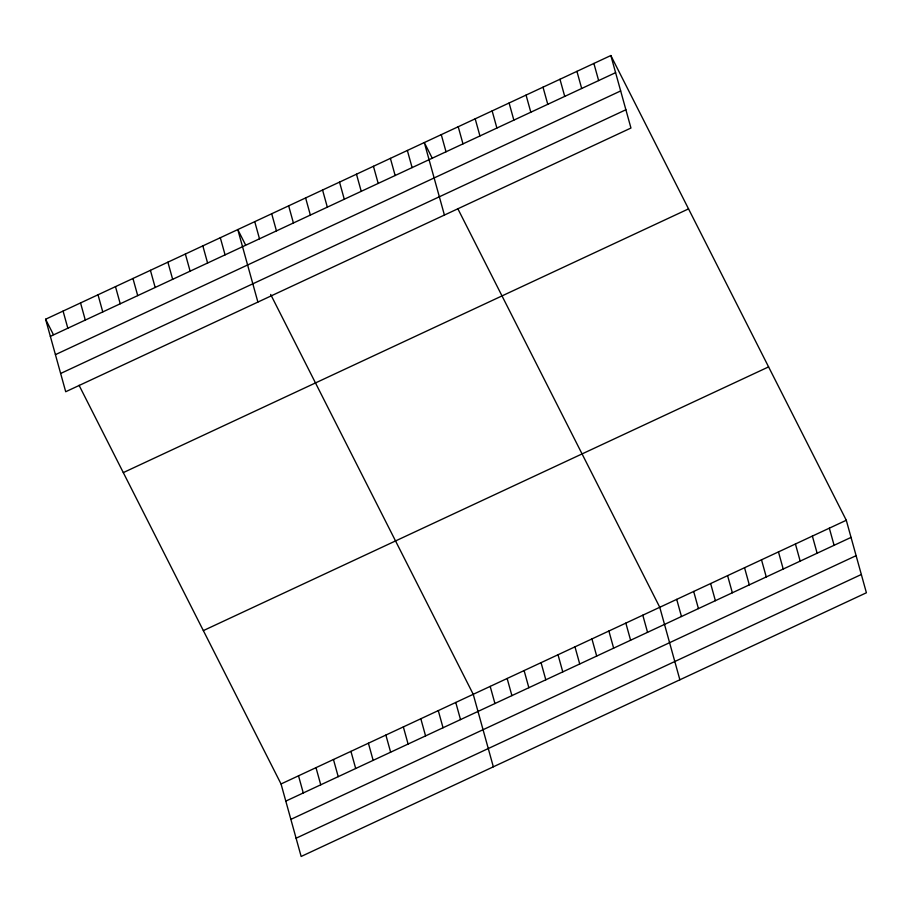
<?xml version="1.0" encoding="UTF-8"?>
<svg xmlns="http://www.w3.org/2000/svg" width="912" height="912" viewBox="0 0 912 912"><rect width="100%" height="100%" fill="white"/><g stroke="black" fill="none" stroke-linecap="round" stroke-linejoin="round"><path stroke-width="1.37" d="M610.846 55.529L630.956 128.033L65.71 391.738L45.6 319.234L610.846 55.529L846.29 520.262L866.4 592.766L301.154 856.471L281.044 783.967L79.07 385.297M50.354 336.38L615.6 72.664M55.427 354.643L620.662 90.938M60.637 373.475L625.883 109.759M123.302 472.598L688.537 208.882M203.353 630.602L768.588 366.898M281.044 783.967L846.29 520.262M285.798 801.112L851.044 537.396M290.871 819.375L856.117 555.67M296.092 838.208L861.338 574.492M432.083 157.89L424.308 142.546L444.418 215.061M457.778 208.609L659.764 607.278L679.873 679.793M245.556 244.906L237.781 229.573L257.891 302.077M270.659 294.451L473.237 694.306L493.335 766.81M45.6 319.234L53.375 334.567M829.339 528.173L834.092 545.308M812.375 536.085L817.129 553.219M795.424 543.997L800.177 561.131M778.46 551.897L783.214 569.042M761.509 559.808L766.262 576.954M744.545 567.72L749.299 584.866M593.883 63.441L598.637 80.575M727.594 575.632L732.347 592.777M576.931 71.353L581.685 88.487M710.63 583.543L715.384 600.689M559.968 79.264L564.722 96.398M693.679 591.455L698.432 608.6M543.016 87.176L547.77 104.31M676.715 599.366L681.469 616.512M526.053 95.076L530.807 112.222M509.101 102.988L513.855 120.133M642.8 615.19L647.554 632.335M492.138 110.899L496.892 128.045M625.849 623.101L630.602 640.247M475.186 118.811L479.94 135.956M608.885 631.013L613.639 648.158M458.223 126.722L462.977 143.868M591.934 638.924L596.687 656.07M441.271 134.634L446.025 151.78M574.97 646.836L579.724 663.982M558.019 654.748L562.772 671.893M407.356 150.457L412.11 167.603M541.055 662.659L545.809 679.805M390.393 158.369L395.147 175.514M524.104 670.571L528.857 687.716M373.441 166.28L378.195 183.426M507.14 678.482L511.906 695.628M356.478 174.192L361.232 191.338M490.189 686.394L494.942 703.54M339.526 182.104L344.28 199.249M322.563 190.015L327.328 207.161M455.761 702.457L460.514 719.602M305.611 197.927L310.365 215.072M438.284 710.608L443.038 727.753M288.659 205.838L293.413 222.984M420.82 718.759L425.573 735.904M271.696 213.75L276.45 230.896M403.343 726.91L408.097 744.055M254.744 221.662L259.498 238.807M385.879 735.061L390.632 752.206M368.402 743.212L373.156 760.357M220.316 237.724L225.07 254.87M350.938 751.363L355.691 768.508M202.84 245.875L207.594 263.021M333.461 759.514L338.215 776.659M185.364 254.026L190.118 271.172M315.997 767.665L320.75 784.81M167.899 262.177L172.653 279.323M298.52 775.816L303.274 792.961M150.423 270.328L155.177 287.474M132.958 278.479L137.712 295.625M115.482 286.63L120.236 303.776M98.017 294.781L102.771 311.927M80.541 302.932L85.295 320.078M63.076 311.083L67.83 328.229"/></g></svg>
